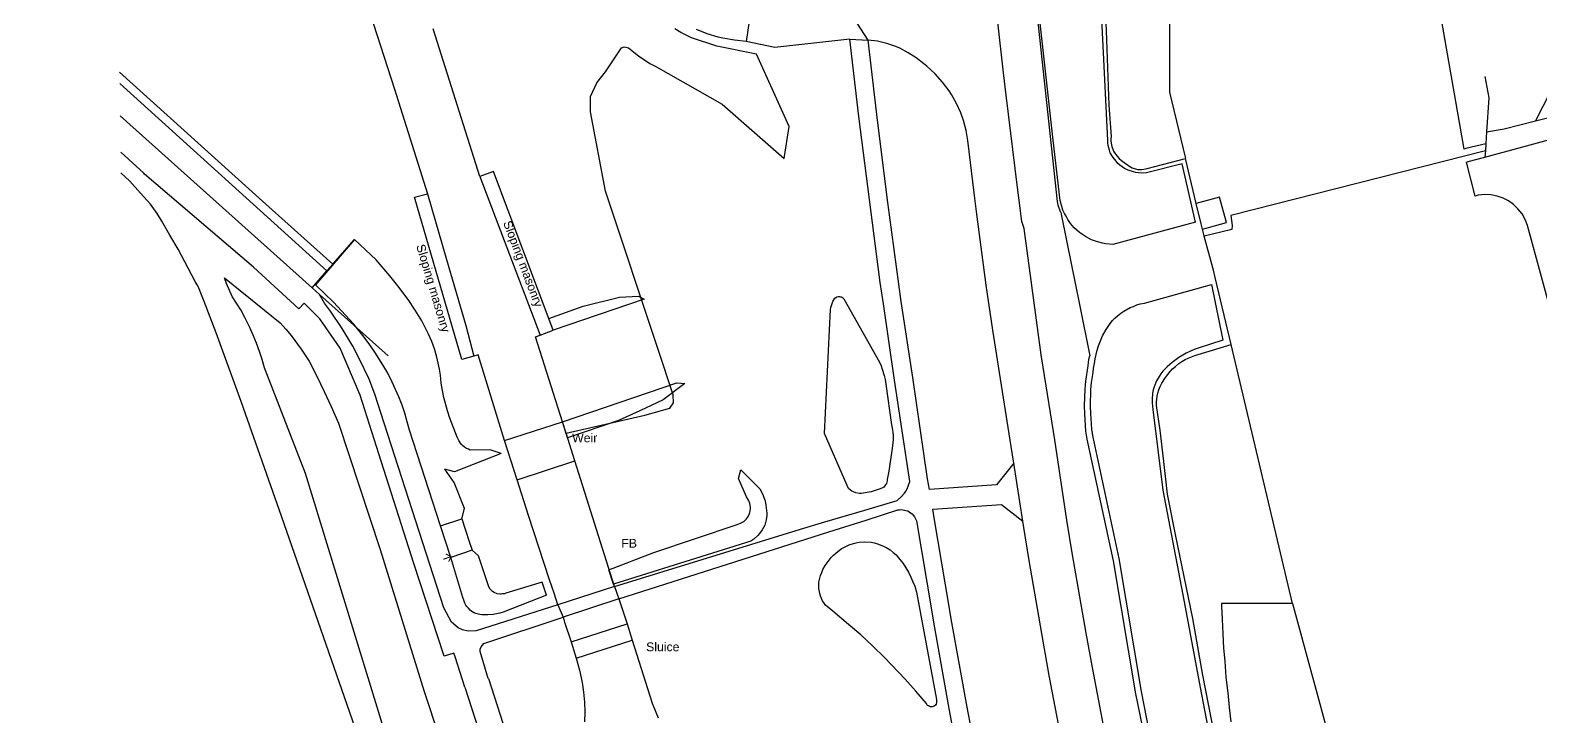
# Model space of a CAD drawing. Header units: millimetres. Extents: x 111502 to 977541, y 8702 to 1044108.
# Drawn here: x 488113.7 to 488372.2, y 240768.4 to 240885.8 of the extents above; entities that cross this region are included whole.
import ezdxf

# ---------------------------------------------------------------- set-up
doc = ezdxf.new("R2010")
doc.units = ezdxf.units.MM
doc.header["$LTSCALE"] = 0.25
doc.linetypes.add('DASHED2', pattern=[9.525, 6.35, -3.175])
doc.layers.add('E HVSS As Laid HV', color=10, linetype='Continuous')
doc.layers.add('X HVSS Site Background', color=8, linetype='Continuous')
doc.styles.add('OS Master Map$1$Standard', font='txt')

# ---------------------------------------------------------------- blocks, each defined once
blk = doc.blocks.new('OS Master Map$1$OSS2')
at = {"color": 8, "true_color": 0x707070, "const_width": 0.174, "flags": 128}
for points in [[(0.707, 0.707), (0, 0), (0.707, -0.707)], [(1.42, 0), (0, 0)]]:
    blk.add_lwpolyline(points, dxfattribs=at)
blk = doc.blocks.new('OS MAP 060722')
at = {"layer": 'X HVSS Site Background', "flags": 128}
for points in [[(-619.93, 1734.49), (-627.88, 1759.74)], [(-605.17, 1690.62), (-591.7, 1693.66), (-591.7, 1693.66), (-587.43, 1694.87), (-587.43, 1694.87), (-586.81, 1695.77), (-586.81, 1695.77), (-586.83, 1697.13), (-586.83, 1697.13), (-589.37, 1704.73), (-589.37, 1704.73), (-598.43, 1732), (-598.43, 1732), (-600.98, 1745.55), (-600.98, 1745.55), (-600.99, 1748.18), (-600.99, 1748.18), (-599.92, 1750.49), (-599.92, 1750.49), (-598.43, 1752.42), (-598.43, 1752.42), (-595.67, 1756.51), (-595.67, 1756.51), (-595.23, 1756.66), (-595.23, 1756.66), (-594.48, 1756.49), (-594.48, 1756.49), (-593.63, 1755.79), (-593.63, 1755.79), (-592.73, 1755.09), (-592.73, 1755.09), (-591.78, 1754.44), (-591.78, 1754.44), (-590.83, 1753.84), (-590.83, 1753.84), (-589.83, 1753.29), (-589.83, 1753.29), (-578.48, 1746.89), (-578.48, 1746.89), (-567.88, 1737.59), (-567.88, 1737.59), (-567.03, 1743.04), (-567.03, 1743.04), (-572.58, 1755.44), (-572.58, 1755.44), (-579.38, 1756.79), (-579.38, 1756.79), (-583.73, 1758.24), (-583.73, 1758.24), (-585.53, 1759.14), (-585.53, 1759.14), (-586.58, 1759.74)], [(-447.82, 1740.11), (-451.27, 1739.26), (-451.27, 1739.26), (-451.54, 1739.19), (-451.54, 1739.19), (-471.66, 1854.32)], [(-574.35, 1757.59), (-574.38, 1757.59), (-574.38, 1757.59), (-576.38, 1757.79), (-576.38, 1757.79), (-578.38, 1758.14), (-578.38, 1758.14), (-579.18, 1758.34), (-579.18, 1758.34), (-581.03, 1758.89), (-581.03, 1758.89), (-582.88, 1759.64)], [(-497.48, 1726.69), (-499.78, 1736.69), (-499.78, 1736.69), (-505.88, 1735.14), (-505.88, 1735.14), (-506.78, 1735.09), (-506.78, 1735.09), (-507.68, 1735.19), (-507.68, 1735.19), (-508.13, 1735.29), (-508.13, 1735.29), (-509.03, 1735.59), (-509.03, 1735.59), (-509.63, 1735.89), (-509.63, 1735.89), (-510.03, 1736.14), (-510.03, 1736.14), (-510.43, 1736.44), (-510.43, 1736.44), (-510.78, 1736.74), (-510.78, 1736.74), (-511.08, 1737.09), (-511.08, 1737.09), (-511.58, 1737.74), (-511.58, 1737.74), (-512.08, 1738.54), (-512.08, 1738.54), (-512.23, 1738.99), (-512.23, 1738.99), (-512.43, 1739.79), (-512.43, 1739.79), (-512.48, 1740.24), (-512.48, 1740.24), (-512.48, 1740.64), (-512.48, 1740.64), (-513.33, 1757.99), (-513.33, 1757.99), (-514.38, 1778.39)], [(-513.13, 1766.49), (-512.78, 1759.44), (-512.78, 1759.44), (-512.33, 1746.69), (-512.33, 1746.69), (-511.93, 1741.34), (-511.93, 1741.34), (-511.98, 1740.94), (-511.98, 1740.94), (-511.98, 1740.59), (-511.98, 1740.59), (-511.93, 1740.19), (-511.93, 1740.19), (-511.83, 1739.64), (-511.83, 1739.64), (-511.53, 1738.84), (-511.53, 1738.84), (-511.28, 1738.49), (-511.28, 1738.49), (-510.98, 1738.04), (-510.98, 1738.04), (-510.58, 1737.59), (-510.58, 1737.59), (-510.13, 1737.24), (-510.13, 1737.24), (-509.48, 1736.74), (-509.48, 1736.74), (-509.18, 1736.54), (-509.18, 1736.54), (-508.93, 1736.34), (-508.93, 1736.34), (-508.63, 1736.14), (-508.63, 1736.14), (-508.33, 1735.99), (-508.33, 1735.99), (-507.98, 1735.84), (-507.98, 1735.84), (-507.38, 1735.69), (-507.38, 1735.69), (-506.68, 1735.69), (-506.68, 1735.69), (-506.33, 1735.74), (-506.33, 1735.74), (-505.78, 1735.89), (-505.78, 1735.89), (-499.23, 1737.59)], [(-497.48, 1726.69), (-511.63, 1722.89), (-511.63, 1722.89), (-512.83, 1722.99), (-512.83, 1722.99), (-513.43, 1723.09), (-513.43, 1723.09), (-514.03, 1723.24), (-514.03, 1723.24), (-514.63, 1723.44), (-514.63, 1723.44), (-515.28, 1723.69), (-515.28, 1723.69), (-515.83, 1723.94), (-515.83, 1723.94), (-516.33, 1724.24), (-516.33, 1724.24), (-517.33, 1724.94), (-517.33, 1724.94), (-518.23, 1725.74), (-518.23, 1725.74), (-518.63, 1726.19), (-518.63, 1726.19), (-518.98, 1726.64), (-518.98, 1726.64), (-519.33, 1727.14), (-519.33, 1727.14), (-519.63, 1727.69), (-519.63, 1727.69), (-519.93, 1728.19), (-519.93, 1728.19), (-520.18, 1728.74), (-520.18, 1728.74), (-520.38, 1729.34), (-520.38, 1729.34), (-520.63, 1730.39), (-520.63, 1730.39), (-521.83, 1740.69), (-521.83, 1740.69), (-525.38, 1772.59)], [(-511.68, 1632.49), (-515.13, 1650.54), (-515.13, 1650.54), (-516.18, 1656.39), (-516.18, 1656.39), (-518.58, 1670.14), (-518.58, 1670.14), (-519.48, 1675.69), (-519.48, 1675.69), (-521.58, 1689.44), (-521.58, 1689.44), (-523.58, 1701.89), (-523.58, 1701.89), (-523.88, 1703.99), (-523.88, 1703.99), (-526.83, 1725.59), (-526.83, 1725.59), (-527.18, 1726.79), (-527.18, 1726.79), (-527.48, 1729.09), (-527.48, 1729.09), (-527.93, 1732.64), (-527.93, 1732.64), (-529.88, 1748.39), (-529.88, 1748.39), (-530.33, 1752.24), (-530.33, 1752.24), (-532.28, 1769.59)], [(-520.56, 1728.4), (-520.58, 1728.44), (-520.58, 1728.44), (-520.98, 1729.59), (-520.98, 1729.59), (-521.13, 1730.24), (-521.13, 1730.24), (-529.18, 1805.44)], [(-641.73, 1771.74), (-634.53, 1749.44), (-634.53, 1749.44), (-628.88, 1731.54)], [(-229.47, 1805.09), (-400.69, 1762.1), (-400.69, 1762.1), (-404.36, 1753.06), (-404.36, 1753.06), (-414.65, 1750.86), (-414.65, 1750.86), (-421.11, 1757.32), (-421.11, 1757.32), (-434.38, 1753.69), (-434.38, 1753.69), (-439.31, 1744)], [(-502.03, 1781.44), (-501.93, 1748.94), (-501.93, 1748.94), (-499.23, 1737.59)], [(-439.31, 1744), (-416.98, 1749.54), (-416.98, 1749.54), (-335.28, 1771.18)], [(-553.48, 1757.84), (-557.23, 1763.64)], [(-573.83, 1761.04), (-574.35, 1757.59)], [(-596.88, 1664.39), (-565.08, 1674.19), (-565.08, 1674.19), (-560.88, 1675.44), (-560.88, 1675.44), (-554.08, 1677.44), (-554.08, 1677.44), (-548.53, 1679.09), (-548.53, 1679.09), (-547.83, 1679.69), (-547.83, 1679.69), (-547.28, 1680.34), (-547.28, 1680.34), (-547.03, 1680.69), (-547.03, 1680.69), (-546.83, 1681.09), (-546.83, 1681.09), (-546.63, 1681.54), (-546.63, 1681.54), (-546.38, 1682.34), (-546.38, 1682.34), (-548.98, 1699.64), (-548.98, 1699.64), (-550.88, 1712.69), (-550.88, 1712.69), (-551.43, 1716.39), (-551.43, 1716.39), (-553.28, 1730.54), (-553.28, 1730.54), (-555.08, 1744.74), (-555.08, 1744.74), (-556.63, 1757.99)], [(-556.63, 1757.99), (-569.48, 1756.54), (-569.48, 1756.54), (-574.35, 1757.59)], [(-556.63, 1757.99), (-553.48, 1757.84)], [(-528.59, 1685.46), (-529.03, 1688.29), (-529.03, 1688.29), (-532.18, 1708.19), (-532.18, 1708.19), (-533.28, 1715.89), (-533.28, 1715.89), (-534.93, 1728.04), (-534.93, 1728.04), (-535.38, 1731.69), (-535.38, 1731.69), (-536.43, 1740.64), (-536.43, 1740.64), (-536.73, 1742.39), (-536.73, 1742.39), (-537.18, 1744.09), (-537.18, 1744.09), (-537.63, 1745.39), (-537.63, 1745.39), (-538.38, 1746.99), (-538.38, 1746.99), (-539.23, 1748.54), (-539.23, 1748.54), (-539.63, 1749.14), (-539.63, 1749.14), (-540.78, 1750.64), (-540.78, 1750.64), (-542.03, 1752.04), (-542.03, 1752.04), (-543.43, 1753.34), (-543.43, 1753.34), (-543.98, 1753.79), (-543.98, 1753.79), (-545.28, 1754.79), (-545.28, 1754.79), (-546.63, 1755.64), (-546.63, 1755.64), (-548.08, 1756.44), (-548.08, 1756.44), (-548.78, 1756.74), (-548.78, 1756.74), (-550.28, 1757.24), (-550.28, 1757.24), (-551.88, 1757.64), (-551.88, 1757.64), (-553.48, 1757.84)], [(-528.59, 1685.46), (-531.56, 1681.74), (-531.56, 1681.74), (-543.02, 1680.98), (-543.02, 1680.98), (-543.33, 1682.79), (-543.33, 1682.79), (-545.88, 1700.09), (-545.88, 1700.09), (-547.83, 1713.14), (-547.83, 1713.14), (-550.23, 1730.89), (-550.23, 1730.89), (-552.03, 1745.09), (-552.03, 1745.09), (-553.48, 1757.84)], [(-681.55, 1752.34), (-656.53, 1729.74), (-656.53, 1729.74), (-645.08, 1719.49)], [(-646.08, 1718.34), (-681.52, 1750.41)], [(-448, 1751.62), (-447.3, 1747.95), (-447.3, 1747.95), (-447.69, 1742.15)], [(-648.63, 1715.44), (-681.45, 1744.88)], [(-447.98, 1737.82), (-420.11, 1745.38)], [(-447.69, 1742.15), (-447.82, 1740.11)], [(-447.69, 1742.15), (-444.67, 1742.67), (-444.67, 1742.67), (-439.31, 1744)], [(-447.82, 1740.11), (-447.9, 1738.88)], [(-677.3, 1734.92), (-677.43, 1735.04), (-677.43, 1735.04), (-681.36, 1738.63)], [(-497.37, 1729.87), (-499.23, 1737.59)], [(-447.9, 1738.88), (-491.46, 1727.82), (-491.46, 1727.82), (-491.22, 1726.11), (-491.22, 1726.11), (-491.29, 1725.44), (-491.29, 1725.44), (-495.99, 1724.28)], [(-449.66, 1731.14), (-451.16, 1736.96), (-451.16, 1736.96), (-450.85, 1737.04), (-450.85, 1737.04), (-447.98, 1737.82)], [(-447.9, 1738.88), (-447.98, 1737.82)], [(-634.08, 1619.54), (-653.88, 1676.39), (-653.88, 1676.39), (-660.73, 1695.99), (-660.73, 1695.99), (-665.03, 1707.74), (-665.03, 1707.74), (-667.08, 1713.09), (-667.08, 1713.09), (-667.78, 1714.84), (-667.78, 1714.84), (-667.98, 1715.44), (-667.98, 1715.44), (-668.28, 1715.99), (-668.28, 1715.99), (-668.63, 1716.54), (-668.63, 1716.54), (-669.83, 1718.84), (-669.83, 1718.84), (-671.53, 1722.09), (-671.53, 1722.09), (-672.93, 1724.49), (-672.93, 1724.49), (-674.33, 1726.84), (-674.33, 1726.84), (-675.13, 1728.19), (-675.13, 1728.19), (-676.28, 1729.74), (-676.28, 1729.74), (-677.98, 1731.64), (-677.98, 1731.64), (-679.78, 1733.69), (-679.78, 1733.69), (-681.31, 1735.14)], [(-622.48, 1647.14), (-624.15, 1652.33), (-624.15, 1652.33), (-624.36, 1652.98), (-624.36, 1652.98), (-626.02, 1652.43), (-626.02, 1652.43), (-631.21, 1668.33), (-631.21, 1668.33), (-637.23, 1687.06), (-637.23, 1687.06), (-640.39, 1697.09), (-640.39, 1697.09), (-643.84, 1705.16), (-643.84, 1705.16), (-647.29, 1710.13), (-647.29, 1710.13), (-649.96, 1712.85), (-649.96, 1712.85), (-650.88, 1711.85), (-650.88, 1711.85), (-658.63, 1719.01), (-658.63, 1719.01), (-677.3, 1734.92)], [(-609.63, 1707.34), (-607.38, 1708.19), (-607.38, 1708.19), (-617.58, 1735.34), (-617.58, 1735.34), (-619.93, 1734.49)], [(-619.93, 1734.49), (-609.63, 1707.34)], [(-620.93, 1703.79), (-623.03, 1703.19), (-623.03, 1703.19), (-631.08, 1730.94), (-631.08, 1730.94), (-628.88, 1731.54)], [(-628.88, 1731.54), (-625.63, 1720.29), (-625.63, 1720.29), (-622.33, 1708.99), (-622.33, 1708.99), (-620.93, 1703.79)], [(-424.63, 1667.19), (-440.73, 1726.14), (-440.73, 1726.14), (-441.13, 1727.14), (-441.13, 1727.14), (-441.63, 1728.09), (-441.63, 1728.09), (-442.33, 1728.94), (-442.33, 1728.94), (-443.08, 1729.69), (-443.08, 1729.69), (-443.98, 1730.34), (-443.98, 1730.34), (-444.88, 1730.79), (-444.88, 1730.79), (-445.88, 1731.14), (-445.88, 1731.14), (-446.98, 1731.34), (-446.98, 1731.34), (-448.03, 1731.39), (-448.03, 1731.39), (-449.13, 1731.29), (-449.13, 1731.29), (-449.66, 1731.14)], [(-496.3, 1725.49), (-492.21, 1726.62), (-492.21, 1726.62), (-493.4, 1730.96), (-493.4, 1730.96), (-497.37, 1729.87)], [(-496.3, 1725.49), (-496.53, 1726.39), (-496.53, 1726.39), (-497.37, 1729.87)], [(-520.56, 1728.4), (-520.49, 1728.07), (-520.49, 1728.07), (-518.72, 1719.32), (-518.72, 1719.32), (-517.36, 1712.61), (-517.36, 1712.61), (-515.58, 1703.84)], [(-616.28, 1687.14), (-618.13, 1687.74), (-618.13, 1687.74), (-621.58, 1687.69), (-621.58, 1687.69), (-621.88, 1687.84), (-621.88, 1687.84), (-622.23, 1687.99), (-622.23, 1687.99), (-622.53, 1688.19), (-622.53, 1688.19), (-622.88, 1688.49), (-622.88, 1688.49), (-623.13, 1688.74), (-623.13, 1688.74), (-623.53, 1689.34), (-623.53, 1689.34), (-623.78, 1689.94), (-623.78, 1689.94), (-625.08, 1693.19), (-625.08, 1693.19), (-625.48, 1694.39), (-625.48, 1694.39), (-626.08, 1696.69), (-626.08, 1696.69), (-626.33, 1697.89), (-626.33, 1697.89), (-626.53, 1699.14), (-626.53, 1699.14), (-626.68, 1700.49), (-626.68, 1700.49), (-626.83, 1701.54), (-626.83, 1701.54), (-627.03, 1702.59), (-627.03, 1702.59), (-627.28, 1703.59), (-627.28, 1703.59), (-627.68, 1705.04), (-627.68, 1705.04), (-628.13, 1706.29), (-628.13, 1706.29), (-628.68, 1707.54), (-628.68, 1707.54), (-629.83, 1709.79), (-629.83, 1709.79), (-630.98, 1711.64), (-630.98, 1711.64), (-632.18, 1713.44), (-632.18, 1713.44), (-633.98, 1715.79), (-633.98, 1715.79), (-635.33, 1717.49), (-635.33, 1717.49), (-637.68, 1720.24), (-637.68, 1720.24), (-641.38, 1723.74), (-641.38, 1723.74), (-648.03, 1715.99)], [(-645.08, 1719.49), (-641.38, 1723.74)], [(-495.99, 1724.28), (-496.13, 1724.79), (-496.13, 1724.79), (-496.3, 1725.49)], [(-491.38, 1705.74), (-494.13, 1717.24), (-494.13, 1717.24), (-494.43, 1718.49), (-494.43, 1718.49), (-494.53, 1718.89), (-494.53, 1718.89), (-495.99, 1724.28)], [(-646.08, 1718.34), (-645.08, 1719.49)], [(-663.58, 1717.19), (-654.08, 1709.44), (-654.08, 1709.44), (-653.13, 1708.39), (-653.13, 1708.39), (-652.18, 1707.29), (-652.18, 1707.29), (-650.48, 1704.99), (-650.48, 1704.99), (-649.13, 1702.89), (-649.13, 1702.89), (-647.78, 1700.34), (-647.78, 1700.34), (-646.53, 1697.74), (-646.53, 1697.74), (-645.33, 1695.14), (-645.33, 1695.14), (-644.13, 1692.29), (-644.13, 1692.29), (-636.98, 1670.69), (-636.98, 1670.69), (-629.43, 1646.39), (-629.43, 1646.39), (-621.92, 1623.64)], [(-636.38, 1640.19), (-649.73, 1683.69), (-649.73, 1683.69), (-656.78, 1701.79), (-656.78, 1701.79), (-657.18, 1703.19), (-657.18, 1703.19), (-657.63, 1704.59), (-657.63, 1704.59), (-658.13, 1705.99), (-658.13, 1705.99), (-658.68, 1707.34), (-658.68, 1707.34), (-659.28, 1708.69), (-659.28, 1708.69), (-660.13, 1710.39), (-660.13, 1710.39), (-660.83, 1711.69), (-660.83, 1711.69), (-662.28, 1713.99), (-662.28, 1713.99), (-663.28, 1716.19), (-663.28, 1716.19), (-663.58, 1717.19)], [(-648.63, 1715.44), (-646.08, 1718.34)], [(-626.63, 1674.74), (-631.93, 1691.09), (-631.93, 1691.09), (-632.33, 1692.54), (-632.33, 1692.54), (-632.78, 1693.99), (-632.78, 1693.99), (-633.23, 1695.39), (-633.23, 1695.39), (-633.78, 1696.79), (-633.78, 1696.79), (-634.93, 1699.34), (-634.93, 1699.34), (-635.68, 1700.84), (-635.68, 1700.84), (-636.53, 1702.29), (-636.53, 1702.29), (-637.88, 1704.44), (-637.88, 1704.44), (-638.88, 1705.89), (-638.88, 1705.89), (-639.93, 1707.29), (-639.93, 1707.29), (-641.53, 1709.29), (-641.53, 1709.29), (-644.98, 1712.99), (-644.98, 1712.99), (-648.03, 1715.99)], [(-503.08, 1627.74), (-506.73, 1646.44), (-506.73, 1646.44), (-510.58, 1669.14), (-510.58, 1669.14), (-515.03, 1689.89), (-515.03, 1689.89), (-515.23, 1691.24), (-515.23, 1691.24), (-515.43, 1693.94), (-515.43, 1693.94), (-515.48, 1695.29), (-515.48, 1695.29), (-515.38, 1697.99), (-515.38, 1697.99), (-515.28, 1699.29), (-515.28, 1699.29), (-515.03, 1700.99), (-515.03, 1700.99), (-514.93, 1701.74), (-514.93, 1701.74), (-514.78, 1702.54), (-514.78, 1702.54), (-514.68, 1703.29), (-514.68, 1703.29), (-514.48, 1704.04), (-514.48, 1704.04), (-514.33, 1704.79), (-514.33, 1704.79), (-514.08, 1705.54), (-514.08, 1705.54), (-513.63, 1706.69), (-513.63, 1706.69), (-513.38, 1707.24), (-513.38, 1707.24), (-512.78, 1708.34), (-512.78, 1708.34), (-512.08, 1709.34), (-512.08, 1709.34), (-511.68, 1709.84), (-511.68, 1709.84), (-511.28, 1710.29), (-511.28, 1710.29), (-510.83, 1710.69), (-510.83, 1710.69), (-510.28, 1711.14), (-510.28, 1711.14), (-509.78, 1711.49), (-509.78, 1711.49), (-508.68, 1712.09), (-508.68, 1712.09), (-508.13, 1712.29), (-508.13, 1712.29), (-507.53, 1712.54), (-507.53, 1712.54), (-506.98, 1712.69), (-506.98, 1712.69), (-506.23, 1712.84), (-506.23, 1712.84), (-494.78, 1716.04)], [(-494.78, 1716.04), (-492.83, 1706.49), (-492.83, 1706.49), (-497.03, 1705.14), (-497.03, 1705.14), (-497.73, 1704.89), (-497.73, 1704.89), (-498.38, 1704.64), (-498.38, 1704.64), (-499.08, 1704.29), (-499.08, 1704.29), (-499.68, 1703.94), (-499.68, 1703.94), (-500.33, 1703.54), (-500.33, 1703.54), (-501.48, 1702.69), (-501.48, 1702.69), (-501.88, 1702.34), (-501.88, 1702.34), (-502.33, 1701.94), (-502.33, 1701.94), (-503.08, 1701.19), (-503.08, 1701.19), (-503.43, 1700.74), (-503.43, 1700.74), (-503.73, 1700.29), (-503.73, 1700.29), (-504.18, 1699.54), (-504.18, 1699.54), (-504.58, 1698.54), (-504.58, 1698.54), (-504.73, 1697.99), (-504.73, 1697.99), (-504.83, 1697.44), (-504.83, 1697.44), (-504.93, 1696.34), (-504.93, 1696.34), (-504.93, 1695.79), (-504.93, 1695.79), (-504.88, 1695.24), (-504.88, 1695.24), (-504.78, 1694.64), (-504.78, 1694.64), (-503.08, 1680.84), (-503.08, 1680.84), (-499.43, 1661.74), (-499.43, 1661.74), (-496.68, 1647.09), (-496.68, 1647.09), (-493.83, 1632.19)], [(-647.33, 1714.29), (-648.63, 1715.44)], [(-606.58, 1661.24), (-620.55, 1656.77), (-620.55, 1656.77), (-621.91, 1656.73), (-621.91, 1656.73), (-622.9, 1656.98), (-622.9, 1656.98), (-623.62, 1657.31), (-623.62, 1657.31), (-624.75, 1658.28), (-624.75, 1658.28), (-626.08, 1660.73), (-626.08, 1660.73), (-636.88, 1694.09), (-636.88, 1694.09), (-637.83, 1697.09), (-637.83, 1697.09), (-638.93, 1699.99), (-638.93, 1699.99), (-639.13, 1700.39), (-639.13, 1700.39), (-640.33, 1702.94), (-640.33, 1702.94), (-641.63, 1705.49), (-641.63, 1705.49), (-643.48, 1708.49), (-643.48, 1708.49), (-645.48, 1711.49), (-645.48, 1711.49), (-646.48, 1712.84), (-646.48, 1712.84), (-647.33, 1714.29)], [(-635.62, 1703.84), (-647.33, 1714.29)], [(-607.38, 1708.19), (-608.13, 1710.19), (-608.13, 1710.19), (-602.23, 1712.34), (-602.23, 1712.34), (-596.03, 1713.84), (-596.03, 1713.84), (-592.78, 1714.04), (-592.78, 1714.04), (-591.83, 1713.49)], [(-591.83, 1713.49), (-607.38, 1708.19)], [(-558.38, 1713.99), (-558.23, 1713.94), (-558.23, 1713.94), (-558.03, 1713.89), (-558.03, 1713.89), (-557.88, 1713.79), (-557.88, 1713.79), (-557.68, 1713.59), (-557.68, 1713.59), (-551.58, 1702.74), (-551.58, 1702.74), (-551.28, 1702.14), (-551.28, 1702.14), (-551.08, 1701.54), (-551.08, 1701.54), (-550.73, 1700.44), (-550.73, 1700.44), (-550.58, 1699.79), (-550.58, 1699.79), (-550.48, 1698.99), (-550.48, 1698.99), (-549.48, 1692.04), (-549.48, 1692.04), (-549.38, 1691.44), (-549.38, 1691.44), (-549.28, 1690.79), (-549.28, 1690.79), (-549.23, 1690.14), (-549.23, 1690.14), (-549.23, 1689.49), (-549.23, 1689.49), (-549.28, 1688.89), (-549.28, 1688.89), (-549.38, 1688.04), (-549.38, 1688.04), (-549.93, 1684.09), (-549.93, 1684.09), (-550.23, 1682.69), (-550.23, 1682.69), (-550.23, 1682.44), (-550.23, 1682.44), (-550.28, 1682.24), (-550.28, 1682.24), (-550.38, 1681.99), (-550.38, 1681.99), (-550.53, 1681.74), (-550.53, 1681.74), (-550.68, 1681.54), (-550.68, 1681.54), (-550.83, 1681.39), (-550.83, 1681.39), (-551.03, 1681.24), (-551.03, 1681.24), (-551.43, 1681.09), (-551.43, 1681.09), (-552.98, 1680.59), (-552.98, 1680.59), (-554.33, 1680.34), (-554.33, 1680.34), (-554.63, 1680.29), (-554.63, 1680.29), (-554.98, 1680.29), (-554.98, 1680.29), (-555.58, 1680.39), (-555.58, 1680.39), (-555.98, 1680.54), (-555.98, 1680.54), (-556.28, 1680.69), (-556.28, 1680.69), (-556.53, 1680.84), (-556.53, 1680.84), (-556.88, 1681.14), (-556.88, 1681.14), (-557.48, 1682.54), (-557.48, 1682.54), (-560.98, 1690.54), (-560.98, 1690.54), (-559.93, 1711.74), (-559.93, 1711.74), (-559.88, 1712.09), (-559.88, 1712.09), (-559.68, 1712.79), (-559.68, 1712.79), (-559.53, 1713.14), (-559.53, 1713.14), (-559.18, 1713.69), (-559.18, 1713.69), (-558.88, 1713.89), (-558.88, 1713.89), (-558.58, 1713.99), (-558.58, 1713.99), (-558.38, 1713.99)], [(-605.78, 1692.54), (-610.38, 1707.09), (-610.38, 1707.09), (-609.63, 1707.34)], [(-491.88, 1626.74), (-496.23, 1649.19), (-496.23, 1649.19), (-497.93, 1658.89), (-497.93, 1658.89), (-500.93, 1673.24), (-500.93, 1673.24), (-502.28, 1680.14), (-502.28, 1680.14), (-502.93, 1685.74), (-502.93, 1685.74), (-503.53, 1691.09), (-503.53, 1691.09), (-504.18, 1695.34), (-504.18, 1695.34), (-504.18, 1695.89), (-504.18, 1695.89), (-504.13, 1696.39), (-504.13, 1696.39), (-504.08, 1696.94), (-504.08, 1696.94), (-503.93, 1697.44), (-503.93, 1697.44), (-503.78, 1697.99), (-503.78, 1697.99), (-503.53, 1698.59), (-503.53, 1698.59), (-503.28, 1699.14), (-503.28, 1699.14), (-502.63, 1700.14), (-502.63, 1700.14), (-501.83, 1701.14), (-501.83, 1701.14), (-501.43, 1701.59), (-501.43, 1701.59), (-500.93, 1701.99), (-500.93, 1701.99), (-500.33, 1702.49), (-500.33, 1702.49), (-499.83, 1702.84), (-499.83, 1702.84), (-499.28, 1703.19), (-499.28, 1703.19), (-498.73, 1703.44), (-498.73, 1703.44), (-497.63, 1703.89), (-497.63, 1703.89), (-491.38, 1705.74)], [(-480.88, 1661.44), (-491.38, 1705.74)], [(-615.73, 1689.34), (-620.23, 1703.99), (-620.23, 1703.99), (-620.93, 1703.79)], [(-493.48, 1577.09), (-507.68, 1645.99), (-507.68, 1645.99), (-511.53, 1668.74), (-511.53, 1668.74), (-516.03, 1689.59), (-516.03, 1689.59), (-516.23, 1690.94), (-516.23, 1690.94), (-516.43, 1693.89), (-516.43, 1693.89), (-516.48, 1695.29), (-516.48, 1695.29), (-516.38, 1698.14), (-516.38, 1698.14), (-516.28, 1699.49), (-516.28, 1699.49), (-515.88, 1702.09), (-515.88, 1702.09), (-515.73, 1703.24), (-515.73, 1703.24), (-515.58, 1703.84)], [(-604.93, 1689.79), (-605.78, 1692.54), (-605.78, 1692.54), (-586.23, 1699.19), (-586.23, 1699.19), (-584.83, 1699.09)], [(-584.83, 1699.09), (-588.58, 1696.29), (-588.58, 1696.29), (-592.53, 1694.39), (-592.53, 1694.39), (-596.23, 1692.79), (-596.23, 1692.79), (-604.93, 1689.79)], [(-615.73, 1689.34), (-605.78, 1692.54)], [(-605.17, 1690.62), (-605.78, 1692.54)], [(-603.68, 1685.84), (-605.17, 1690.62)], [(-613.53, 1682.64), (-615.73, 1689.34)], [(-616.28, 1687.14), (-624.23, 1683.99), (-624.23, 1683.99), (-625.93, 1684.44)], [(-613.53, 1682.64), (-603.68, 1685.84)], [(-596.88, 1664.39), (-603.68, 1685.84)], [(-527.04, 1675.57), (-528.59, 1685.46)], [(-626.63, 1674.74), (-622.98, 1675.94), (-622.98, 1675.94), (-622.53, 1677.74), (-622.53, 1677.74), (-624.33, 1682.14), (-624.33, 1682.14), (-625.93, 1684.44)], [(-611.58, 1676.54), (-613.53, 1682.64)], [(-597.08, 1664.79), (-597.83, 1667.24), (-597.83, 1667.24), (-590.18, 1670.19), (-590.18, 1670.19), (-575.93, 1674.99), (-575.93, 1674.99), (-575.33, 1675.19), (-575.33, 1675.19), (-575.08, 1675.34), (-575.08, 1675.34), (-574.78, 1675.49), (-574.78, 1675.49), (-574.33, 1675.94), (-574.33, 1675.94), (-574.13, 1676.19), (-574.13, 1676.19), (-573.83, 1676.69), (-573.83, 1676.69), (-573.73, 1677.04), (-573.73, 1677.04), (-573.63, 1677.64), (-573.63, 1677.64), (-573.63, 1677.99), (-573.63, 1677.99), (-573.73, 1678.59), (-573.73, 1678.59), (-573.83, 1678.89), (-573.83, 1678.89), (-573.98, 1679.14), (-573.98, 1679.14), (-574.13, 1679.44), (-574.13, 1679.44), (-574.33, 1679.69), (-574.33, 1679.69), (-575.68, 1682.84), (-575.68, 1682.84), (-575.28, 1684.34)], [(-575.28, 1684.34), (-572.03, 1681.09), (-572.03, 1681.09), (-571.53, 1680.09), (-571.53, 1680.09), (-571.33, 1679.59), (-571.33, 1679.59), (-571.13, 1679.04), (-571.13, 1679.04), (-570.98, 1678.29), (-570.98, 1678.29), (-570.83, 1676.94), (-570.83, 1676.94), (-570.83, 1676.54), (-570.83, 1676.54), (-570.93, 1675.79), (-570.93, 1675.79), (-571.03, 1675.34), (-571.03, 1675.34), (-571.18, 1674.89), (-571.18, 1674.89), (-571.38, 1674.49), (-571.38, 1674.49), (-571.63, 1674.09), (-571.63, 1674.09), (-572.08, 1673.44), (-572.08, 1673.44), (-572.38, 1673.09), (-572.38, 1673.09), (-573.08, 1672.49), (-573.08, 1672.49), (-573.58, 1672.14), (-573.58, 1672.14), (-597.08, 1664.79)], [(-596.13, 1662.24), (-560.23, 1673.74), (-560.23, 1673.74), (-553.83, 1675.69), (-553.83, 1675.69), (-548.43, 1677.49), (-548.43, 1677.49), (-548.13, 1677.49), (-548.13, 1677.49), (-547.83, 1677.54), (-547.83, 1677.54), (-547.53, 1677.49), (-547.53, 1677.49), (-547.03, 1677.39), (-547.03, 1677.39), (-546.73, 1677.29), (-546.73, 1677.29), (-546.23, 1676.99), (-546.23, 1676.99), (-545.98, 1676.79), (-545.98, 1676.79), (-545.58, 1676.29), (-545.58, 1676.29), (-545.43, 1676.04), (-545.43, 1676.04), (-545.23, 1675.59), (-545.23, 1675.59), (-542.63, 1660.04), (-542.63, 1660.04), (-542.33, 1658.29), (-542.33, 1658.29), (-539.63, 1643.19), (-539.63, 1643.19), (-535.68, 1622.39)], [(-535.83, 1639.84), (-536.58, 1643.74), (-536.58, 1643.74), (-539.28, 1658.84), (-539.28, 1658.84), (-539.58, 1660.59), (-539.58, 1660.59), (-542.18, 1676.09), (-542.18, 1676.09), (-542.43, 1677.58), (-542.43, 1677.58), (-530.7, 1678.39), (-530.7, 1678.39), (-527.04, 1675.57)], [(-621.68, 1671.89), (-621.23, 1670.59), (-621.23, 1670.59), (-624.88, 1669.34), (-624.88, 1669.34), (-626.63, 1674.74), (-626.63, 1674.74), (-622.98, 1675.94), (-622.98, 1675.94), (-622.43, 1674.19), (-622.43, 1674.19), (-621.68, 1671.89)], [(-607.98, 1665.49), (-611.58, 1676.54)], [(-519.03, 1631.04), (-522.53, 1649.14), (-522.53, 1649.14), (-523.58, 1655.04), (-523.58, 1655.04), (-525.93, 1668.84), (-525.93, 1668.84), (-526.88, 1674.49), (-526.88, 1674.49), (-527.04, 1675.57)], [(-542.23, 1643.89), (-542.53, 1643.79), (-542.53, 1643.79), (-542.88, 1643.79), (-542.88, 1643.79), (-543.03, 1643.89), (-543.03, 1643.89), (-543.18, 1643.94), (-543.18, 1643.94), (-543.33, 1644.04), (-543.33, 1644.04), (-543.53, 1644.34), (-543.53, 1644.34), (-545.33, 1646.49), (-545.33, 1646.49), (-547.18, 1648.54), (-547.18, 1648.54), (-550.68, 1652.24), (-550.68, 1652.24), (-552.68, 1654.19), (-552.68, 1654.19), (-554.73, 1656.09), (-554.73, 1656.09), (-556.83, 1657.89), (-556.83, 1657.89), (-559.53, 1660.14), (-559.53, 1660.14), (-560.78, 1661.19), (-560.78, 1661.19), (-561.03, 1661.54), (-561.03, 1661.54), (-561.28, 1661.94), (-561.28, 1661.94), (-561.48, 1662.34), (-561.48, 1662.34), (-561.63, 1662.79), (-561.63, 1662.79), (-561.78, 1663.19), (-561.78, 1663.19), (-561.93, 1664.04), (-561.93, 1664.04), (-561.93, 1665.14), (-561.93, 1665.14), (-561.63, 1666.24), (-561.63, 1666.24), (-561.43, 1666.74), (-561.43, 1666.74), (-561.23, 1667.29), (-561.23, 1667.29), (-560.83, 1667.99), (-560.83, 1667.99), (-560.53, 1668.44), (-560.53, 1668.44), (-559.83, 1669.34), (-559.83, 1669.34), (-559.43, 1669.74), (-559.43, 1669.74), (-559.03, 1670.09), (-559.03, 1670.09), (-558.13, 1670.79), (-558.13, 1670.79), (-556.63, 1671.54), (-556.63, 1671.54), (-555.53, 1671.84), (-555.53, 1671.84), (-555.03, 1671.94), (-555.03, 1671.94), (-554.08, 1672.04), (-554.08, 1672.04), (-552.98, 1671.94), (-552.98, 1671.94), (-552.43, 1671.84), (-552.43, 1671.84), (-551.88, 1671.69), (-551.88, 1671.69), (-550.88, 1671.29), (-550.88, 1671.29), (-550.28, 1670.99), (-550.28, 1670.99), (-549.73, 1670.64), (-549.73, 1670.64), (-549.23, 1670.19), (-549.23, 1670.19), (-548.73, 1669.79), (-548.73, 1669.79), (-548.28, 1669.29), (-548.28, 1669.29), (-547.48, 1668.29), (-547.48, 1668.29), (-547.03, 1667.59), (-547.03, 1667.59), (-546.58, 1666.84), (-546.58, 1666.84), (-546.18, 1665.99), (-546.18, 1665.99), (-545.83, 1665.19), (-545.83, 1665.19), (-545.53, 1664.44), (-545.53, 1664.44), (-545.23, 1663.39), (-545.23, 1663.39), (-541.83, 1645.04), (-541.83, 1645.04), (-541.78, 1644.89), (-541.78, 1644.89), (-541.78, 1644.54), (-541.78, 1644.54), (-541.88, 1644.24), (-541.88, 1644.24), (-541.98, 1644.09), (-541.98, 1644.09), (-542.23, 1643.89)], [(-608.53, 1662.89), (-609.28, 1665.14), (-609.28, 1665.14), (-615.48, 1663.24), (-615.48, 1663.24), (-615.73, 1663.14), (-615.73, 1663.14), (-616.03, 1663.09), (-616.03, 1663.09), (-616.28, 1663.04), (-616.28, 1663.04), (-616.53, 1663.04), (-616.53, 1663.04), (-616.98, 1663.14), (-616.98, 1663.14), (-617.48, 1663.34), (-617.48, 1663.34), (-617.73, 1663.49), (-617.73, 1663.49), (-618.13, 1663.89), (-618.13, 1663.89), (-618.38, 1664.29), (-618.38, 1664.29), (-620.18, 1669.59), (-620.18, 1669.59), (-621.23, 1670.59), (-621.23, 1670.59), (-624.88, 1669.34)], [(-608.53, 1662.89), (-615.93, 1659.99), (-615.93, 1659.99), (-616.48, 1659.84), (-616.48, 1659.84), (-617.08, 1659.69), (-617.08, 1659.69), (-617.63, 1659.59), (-617.63, 1659.59), (-618.53, 1659.54), (-618.53, 1659.54), (-619.58, 1659.54), (-619.58, 1659.54), (-619.93, 1659.59), (-619.93, 1659.59), (-620.58, 1659.74), (-620.58, 1659.74), (-620.93, 1659.89), (-620.93, 1659.89), (-621.53, 1660.29), (-621.53, 1660.29), (-621.88, 1660.64), (-621.88, 1660.64), (-622.13, 1660.94), (-622.13, 1660.94), (-622.33, 1661.19), (-622.33, 1661.19), (-622.48, 1661.54), (-622.48, 1661.54), (-622.63, 1661.84), (-622.63, 1661.84), (-622.83, 1662.49), (-622.83, 1662.49), (-624.88, 1669.34)], [(-606.58, 1661.24), (-607.23, 1663.24), (-607.23, 1663.24), (-607.98, 1665.49)], [(-596.88, 1664.39), (-606.58, 1661.24)], [(-596.88, 1664.39), (-596.13, 1662.24)], [(-596.88, 1664.39), (-596.13, 1662.24)], [(-596.13, 1662.24), (-605.68, 1659.14)], [(-596.13, 1662.24), (-594.73, 1657.99)], [(-618.48, 1648.64), (-618.48, 1648.65), (-618.48, 1648.65), (-619.85, 1653.25), (-619.85, 1653.25), (-619.84, 1653.64), (-619.84, 1653.64), (-619.68, 1654.06), (-619.68, 1654.06), (-619.23, 1654.62), (-619.23, 1654.62), (-605.68, 1659.14)], [(-606.58, 1661.24), (-605.68, 1659.15), (-605.68, 1659.15), (-605.68, 1659.14)], [(-606.58, 1661.24), (-605.68, 1659.14)], [(-605.68, 1659.14), (-605.67, 1659.14), (-605.67, 1659.14), (-605.67, 1659.13), (-605.67, 1659.13), (-605.55, 1658.73), (-605.55, 1658.73), (-605.43, 1658.29), (-605.43, 1658.29), (-604.28, 1654.89)], [(-480.88, 1661.44), (-493.03, 1661.44), (-493.03, 1661.44), (-493.03, 1660.94), (-493.03, 1660.94), (-492.93, 1658.79), (-492.93, 1658.79), (-492.83, 1656.29), (-492.83, 1656.29), (-492.68, 1653.84), (-492.68, 1653.84), (-492.48, 1651.59), (-492.48, 1651.59), (-492.28, 1648.89), (-492.28, 1648.89), (-491.98, 1646.19), (-491.98, 1646.19), (-491.73, 1643.69), (-491.73, 1643.69), (-491.48, 1641.24)], [(-480.88, 1661.44), (-471.13, 1625.64), (-471.13, 1625.64), (-466.23, 1607.74), (-466.23, 1607.74), (-451.28, 1552.74), (-451.28, 1552.74), (-431.88, 1481.04)], [(-604.28, 1654.89), (-594.73, 1657.99)], [(-594.73, 1657.99), (-593.88, 1655.19)], [(-594.73, 1657.99), (-593.88, 1655.19)], [(-604.28, 1654.89), (-603.43, 1652.09)], [(-604.28, 1654.89), (-603.43, 1652.09)], [(-603.43, 1652.09), (-593.88, 1655.19)], [(-593.88, 1655.19), (-590.43, 1644.44), (-590.43, 1644.44), (-589.83, 1642.89), (-589.83, 1642.89), (-589.43, 1641.89)], [(-603.43, 1652.09), (-602.88, 1650.04), (-602.88, 1650.04), (-602.43, 1647.94), (-602.43, 1647.94), (-602.18, 1646.29), (-602.18, 1646.29), (-602.03, 1644.59), (-602.03, 1644.59), (-601.98, 1642.89), (-601.98, 1642.89), (-602.03, 1641.24)], [(-622.48, 1647.14), (-615.53, 1625.59)], [(-618.48, 1648.64), (-618.47, 1648.63), (-618.47, 1648.63), (-611.53, 1627.14)]]:
    blk.add_lwpolyline(points, dxfattribs=at)
at = {"layer": 'X HVSS Site Background', "rotation": 198.9999999999999}
blk.add_blockref('OS Master Map$1$OSS2', (-624.83, 1669.49), dxfattribs=at)
at = {"layer": 'X HVSS Site Background', "char_height": 1.5, "attachment_point": 8, "style": 'OS Master Map$1$Standard'}
for insert, rotation in [((-613.63, 1719.14), 290.7), ((-629.03, 1715.04), 286.6)]:
    blk.add_mtext('{\\farial|b0|i0|c0|p34;Sloping masonry}', dxfattribs=dict(at, insert=insert, rotation=rotation))
at = {"layer": 'X HVSS Site Background', "char_height": 1.5, "style": 'OS Master Map$1$Standard'}
for s, insert, attachment_point in [('{\\farial|b0|i0|c0|p34;Weir}', (-604.13, 1690.54), 1), ('{\\farial|b0|i0|c0|p34;FB}', (-595.72, 1671.02), 7), ('{\\farial|b0|i0|c0|p34;Sluice}', (-591.48, 1653.28), 7)]:
    blk.add_mtext(s, dxfattribs=dict(at, insert=insert, attachment_point=attachment_point))

msp = doc.modelspace()

# ---------------------------------------------------------------- linework, layer by layer
at = {"lineweight": 0}
msp.add_circle((488727.82, 239008.33), 11388.42, dxfattribs=at)

# ---------------------------------------------------------------- block references
at = {"layer": 'E HVSS As Laid HV', "linetype": 'DASHED2', "lineweight": 0}
msp.add_blockref('OS MAP 060722', (488810.58, 239126.31), dxfattribs=at)

doc.saveas('drawing.dxf')
